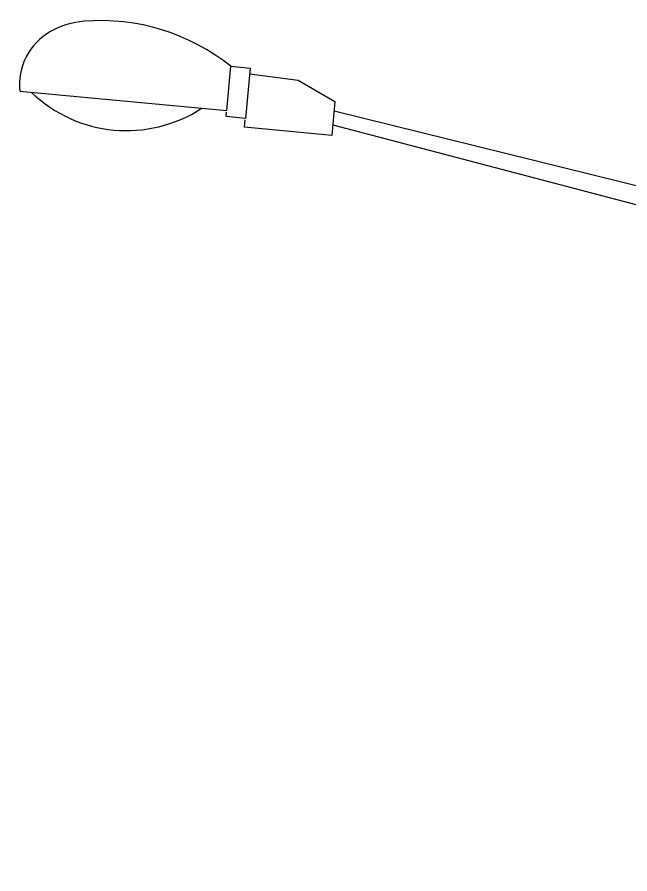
# Model space of a CAD drawing. Header units: millimetres. Extents: x 348 to 2201, y 118 to 1049.
# Drawn here: x 2153.601 to 2155.513, y 350.167 to 352.842 of the extents above; entities that cross this region are included whole.
import ezdxf

# ---------------------------------------------------------------- set-up
doc = ezdxf.new("R2010")
doc.units = ezdxf.units.MM

# ---------------------------------------------------------------- blocks, each defined once
blk = doc.blocks.new('INluminação')
at = {"linetype": 'ByBlock'}
for p, q in [((-1.6074, 5.8083), (-1.5944, 5.9468)), ((-1.5944, 5.9468), (-1.5345, 5.9412)), ((-1.5345, 5.9412), (-1.5491, 5.7842)), ((2.1957, 5.9468), (2.1357, 5.9412)), ((2.1357, 5.9412), (2.1504, 5.7842)), ((2.2086, 5.8083), (2.1957, 5.9468)), ((-1.5362, 5.9227), (-1.3844, 5.9039)), ((2.1374, 5.9227), (1.9856, 5.9039)), ((-1.3844, 5.9039), (-1.2696, 5.8373)), ((1.9856, 5.9039), (1.8708, 5.8373)), ((-2.2533, 5.8686), (-1.6074, 5.8083)), ((2.8545, 5.8686), (2.2086, 5.8083)), ((-1.2696, 5.8373), (-1.2795, 5.7311)), ((1.8708, 5.8373), (1.8808, 5.7311)), ((-1.2724, 5.8076), (-0.0758, 5.512)), ((1.8736, 5.8076), (0.677, 5.512)), ((-1.6091, 5.7898), (-1.6078, 5.8037)), ((-1.5491, 5.7842), (-1.6091, 5.7898)), ((-1.5517, 5.7565), (-1.5496, 5.7796)), ((2.1504, 5.7842), (2.2104, 5.7898)), ((2.153, 5.7565), (2.1508, 5.7796)), ((2.2104, 5.7898), (2.2091, 5.8037)), ((-1.2795, 5.7311), (-1.5517, 5.7565)), ((-1.2765, 5.7635), (-0.0692, 5.4467)), ((1.8777, 5.7635), (0.6705, 5.4467)), ((1.8808, 5.7311), (2.153, 5.7565)), ((0.2589, 4.9538), (0.2278, 0.0309)), ((0.3424, 4.9538), (0.3734, 0.0309)), ((0, 0), (0, 0.0309)), ((0.6012, 0.0309), (0, 0.0309)), ((0.6012, 0), (0.6012, 0.0309)), ((0.6012, 0), (0, 0))]:
    blk.add_line(p, q, dxfattribs=at)
for centre, radius, start, end in [((-2.0312, 5.8318), 0.2563, 94.5172, 119.3349), ((-2.0002, 5.4402), 0.6491, 51.3054, 94.5172), ((2.6015, 5.4402), 0.6491, 85.4828, 128.6946), ((2.6324, 5.8318), 0.2563, 60.6651, 85.4828), ((-2.063, 5.8884), 0.1913, 119.3349, 185.9465), ((2.6643, 5.8884), 0.1913, 354.0535, 60.6651), ((-1.9199, 6.1739), 0.428, 226.1657, 303.1628), ((2.5212, 6.1739), 0.428, 236.8372, 313.8343), ((-0.3144, 4.8995), 0.6573, 20.6833, 68.7201), ((0.9156, 4.8995), 0.6573, 111.2799, 159.3167), ((-0.3054, 4.9339), 0.5646, 358.3891, 65.2778), ((0.9066, 4.9339), 0.5646, 114.7222, 181.6109), ((-0.4277, 0.4152), 0.6579, 324.2632, 359.6317), ((1.0289, 0.4152), 0.6579, 180.3683, 215.7368)]:
    blk.add_arc(centre, radius, start, end, dxfattribs=at)

msp = doc.modelspace()

# ---------------------------------------------------------------- block references
msp.add_blockref('INluminação', (2155.8625, 346.7415))

doc.saveas('drawing.dxf')
